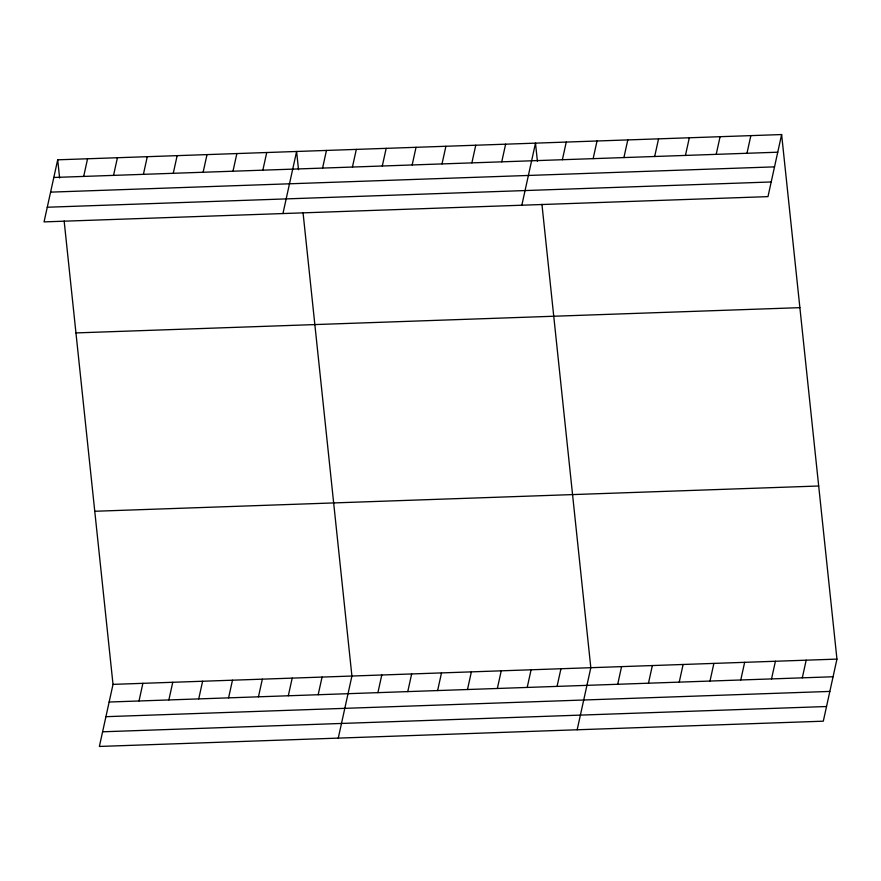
<?xml version="1.0" encoding="UTF-8"?>
<svg xmlns="http://www.w3.org/2000/svg" width="881" height="881" viewBox="0 0 881 881"><rect width="100%" height="100%" fill="white"/><g stroke="black" fill="none" stroke-linecap="round" stroke-linejoin="round"><path stroke-width="1.32" d="M57.694 159.813L44.05 221.891L767.979 196.628L781.623 134.551L57.694 159.813L59.622 178.039M83.684 176.431L87.56 158.778M113.539 175.385L117.426 157.732M143.405 174.339L147.281 156.686M173.271 173.304L177.147 155.651M203.126 172.258L207.013 154.604M64.148 220.988L113.021 684.372L99.377 746.449L823.306 721.187L836.95 659.109L781.623 134.551M232.991 171.211L236.868 153.558M139.011 700.979L142.887 683.337M262.846 170.176L266.734 152.523M168.866 699.943L172.753 682.29M282.944 213.554L296.6 151.477L298.516 169.703M198.732 698.897L202.608 681.244M322.578 168.084L326.455 150.431M228.586 697.862L232.474 680.209M352.433 167.049L356.32 149.396M258.452 696.816L262.34 679.163M382.299 166.002L386.175 148.349M288.318 695.77L292.195 678.117M412.165 164.956L416.041 147.303M318.173 694.735L322.061 677.082M442.02 163.921L445.907 146.268M338.271 738.113L351.915 676.035L303.042 212.651M471.886 162.875L475.762 145.222M377.905 692.642L381.781 674.989M501.752 161.829L505.628 144.176M407.76 691.607L411.647 673.954M521.838 205.218L535.494 143.14L537.41 161.355M437.626 690.561L441.502 672.908M562.375 159.714L566.252 142.061M467.492 689.515L471.368 671.862M593.144 158.646L597.021 140.993M497.347 688.479L501.234 670.826M623.913 157.567L627.79 139.914M527.212 687.433L531.089 669.78M654.671 156.499L658.559 138.846M557.067 686.387L560.955 668.734M685.44 155.419L689.327 137.766M577.165 729.776L590.821 667.699L541.936 204.315M716.209 154.351L720.085 136.698M617.702 684.273L621.579 666.62M746.978 153.272L750.854 135.619M648.471 683.204L652.347 665.551M679.24 682.125L683.116 664.472M709.998 681.057L713.885 663.404M740.767 679.978L744.654 662.325M771.536 678.91L775.412 661.257M802.305 677.83L806.181 660.177M53.818 177.466L777.747 152.204M50.591 192.135L774.52 166.861M47.277 207.233L771.194 181.971M75.953 332.919L799.882 307.656M94.763 511.266L818.691 486.004M113.021 684.372L836.95 659.109M109.145 702.025L833.074 676.762M105.918 716.682L829.847 691.42M102.603 731.792L826.521 706.518"/></g></svg>
